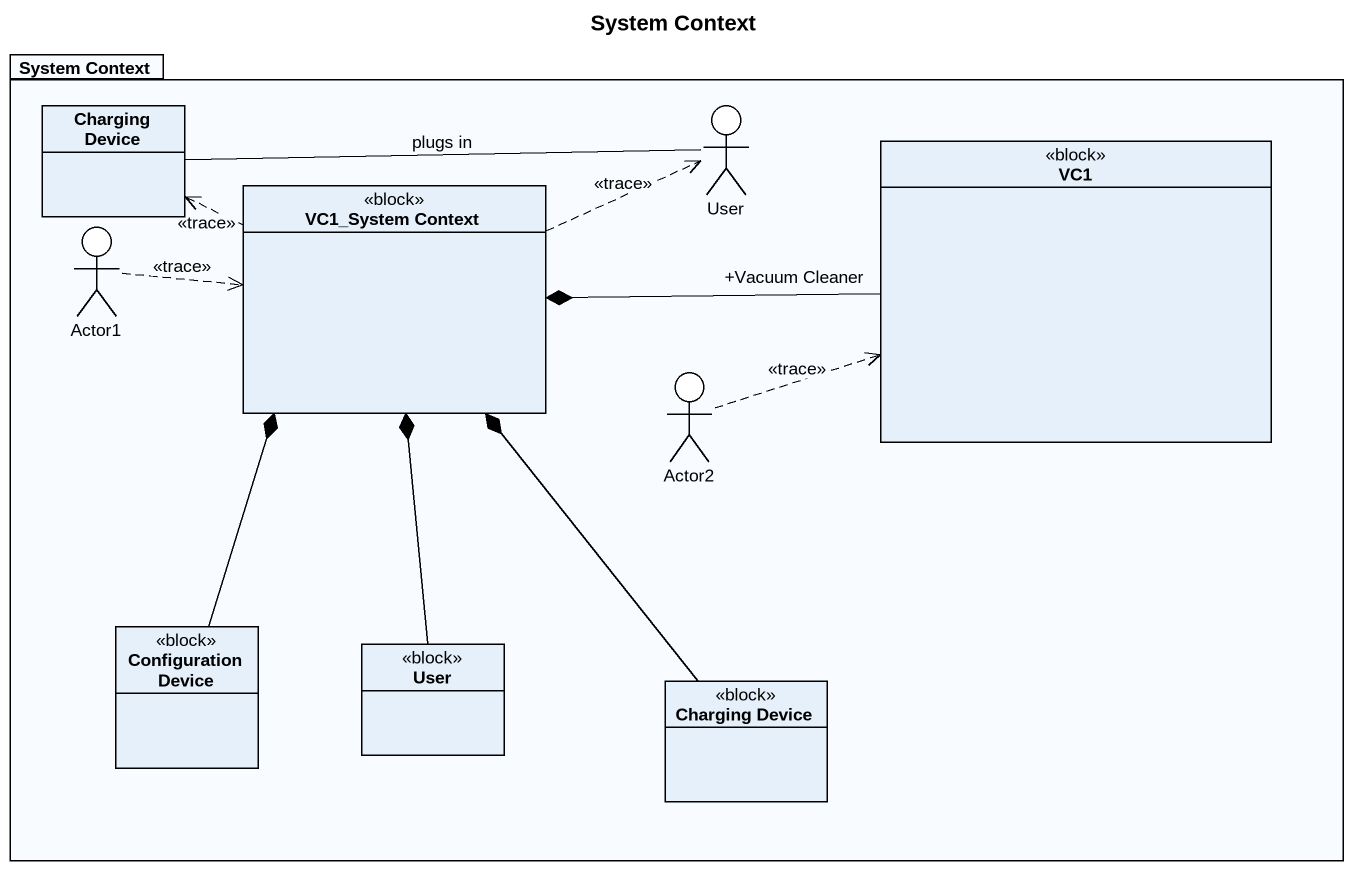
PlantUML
@startuml
title System Context
allowmixing
hide circle
hide empty members
package "System Context" as System_Context {
  class "Charging Device" as Charging_Device
  actor User
  class VC1 <<block>>
  class "VC1_System Context" as VC1_System_Context <<block>>
  actor Actor1
  actor Actor2
  class "Configuration Device" as Configuration_Device <<block>>
  class "User" as User_2 <<block>>
  class "Charging Device" as Charging_Device_2 <<block>>
}
User -left- Charging_Device : plugs in
VC1 "+Vacuum Cleaner" -left-* VC1_System_Context
VC1_System_Context .left.> Charging_Device : <<trace>>
VC1_System_Context .right.> User : <<trace>>
Actor1 .right.> VC1_System_Context : <<trace>>
Actor2 .right.> VC1 : <<trace>>
Configuration_Device -up-* VC1_System_Context
User_2 -up-* VC1_System_Context
Charging_Device_2 -up-* VC1_System_Context
@enduml
